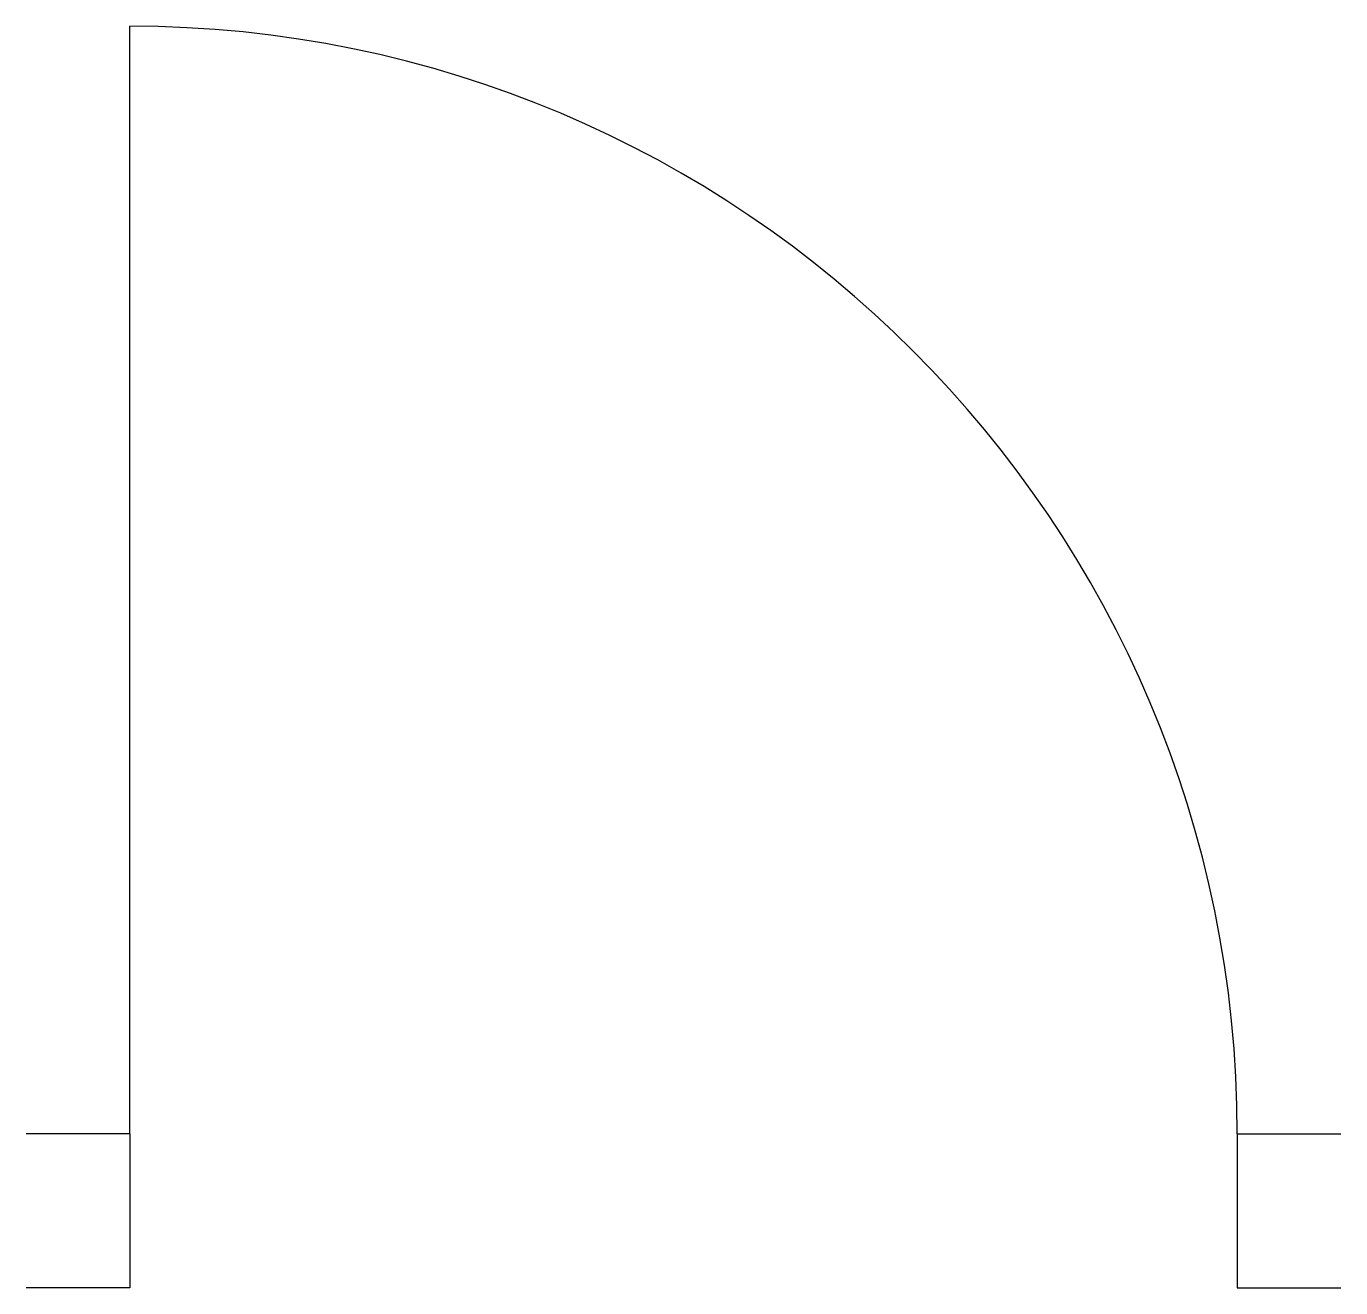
# Model space of a CAD drawing. Extents: x 917.2 to 960, y 659.7 to 700.7.
import ezdxf

# ---------------------------------------------------------------- set-up
doc = ezdxf.new("R2010")
doc.units = 0
doc.layers.get('0').update_dxf_attribs({"linetype": 'CONTINUOUS'})

msp = doc.modelspace()

# ---------------------------------------------------------------- linework, layer by layer
at = {"color": 0}
for p, q in [((920.564, 664.691), (920.564, 700.712)), ((920.564, 664.691), (917.197, 664.691)), ((920.564, 664.691), (920.564, 659.691)), ((956.585, 664.691), (959.952, 664.691)), ((956.585, 664.691), (956.585, 659.691)), ((920.564, 659.691), (917.197, 659.691)), ((956.585, 659.691), (959.952, 659.691))]:
    msp.add_line(p, q, dxfattribs=at)
msp.add_arc((920.564, 664.691), 36.022, 0, 90, dxfattribs=at)

doc.saveas('drawing.dxf')
